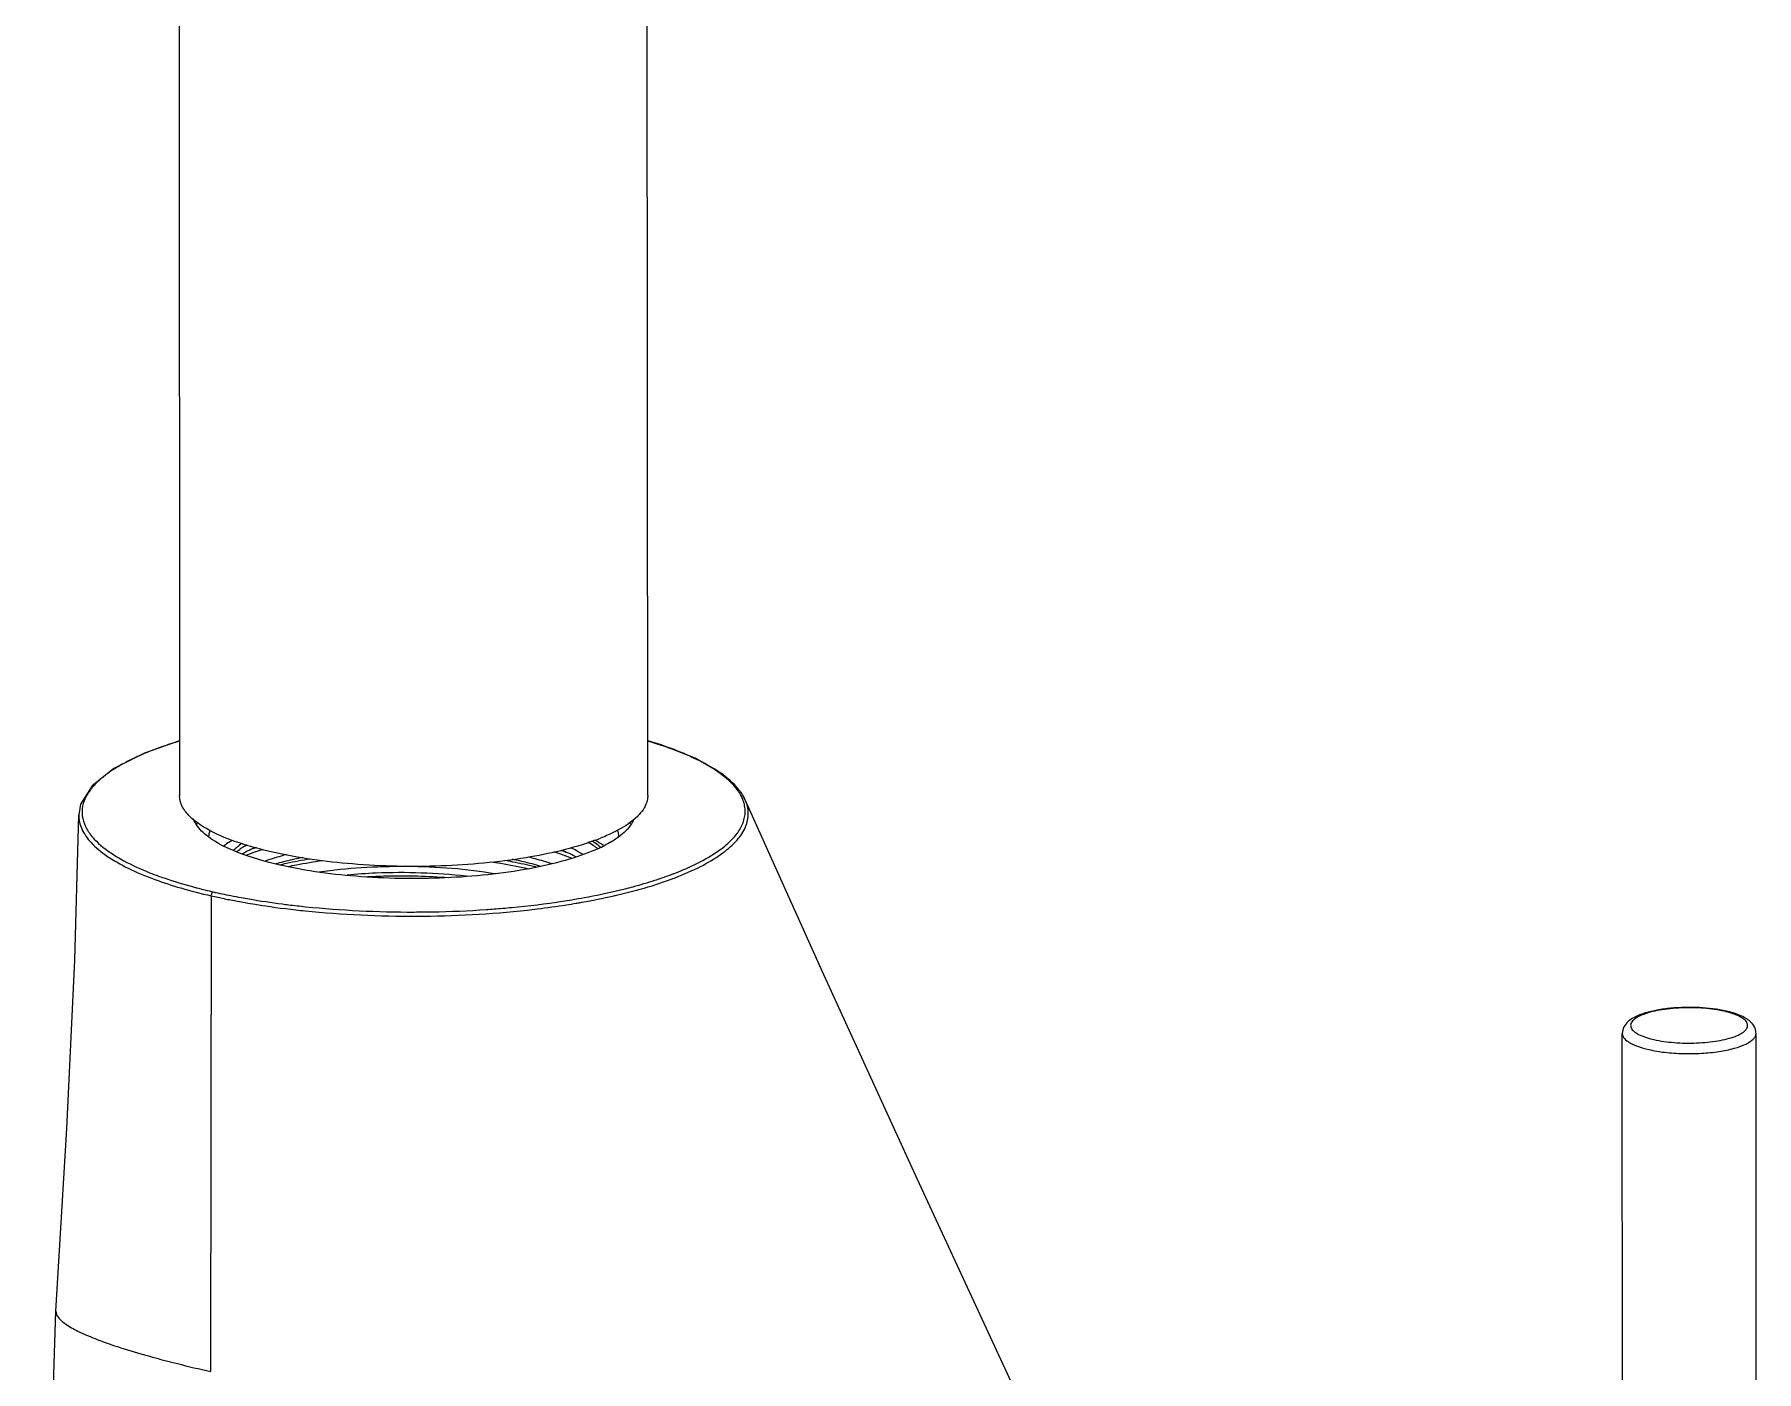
# Model space of a CAD drawing. Header units: inches. Extents: x 20229 to 21001, y -6726 to -5634.
# Drawn here: x 20398.7 to 20450.2, y -5781.7 to -5741.7 of the extents above; entities that cross this region are included whole.
import ezdxf

# ---------------------------------------------------------------- set-up
doc = ezdxf.new("R2010")
doc.units = ezdxf.units.IN
doc.header["$LTSCALE"] = 4.84
doc.header["$MEASUREMENT"] = 0
doc.layers.get('0').update_dxf_attribs({"linetype": 'CONTINUOUS', "lineweight": 13})

msp = doc.modelspace()

# ---------------------------------------------------------------- linework, layer by layer
at = {"color": 7, "linetype": 'Continuous'}
for p, q in [((20402.99, -5713.995), (20403.021, -5764.445)), ((20417.021, -5764.437), (20416.99, -5713.987)), ((20402.21, -5763.084), (20402.199, -5763.088)), ((20402.21, -5763.084), (20402.2, -5763.088)), ((20419.877, -5764.595), (20419.874, -5764.587)), ((20419.878, -5764.595), (20419.875, -5764.587)), ((20400.003, -5765.013), (20400.003, -5765.015)), ((20404.726, -5766.109), (20404.826, -5766.037)), ((20414.552, -5766.126), (20414.559, -5766.129)), ((20414.552, -5766.126), (20414.559, -5766.129)), ((20403.967, -5767.434), (20403.946, -5781.651)), ((20404.354, -5767.518), (20404.365, -5767.52)), ((20404.354, -5767.518), (20404.365, -5767.52)), ((20416.007, -5767.433), (20416.031, -5767.427)), ((20446.179, -5798.376), (20446.163, -5771.546)), ((20450.179, -5798.305), (20450.163, -5771.544)), ((20399.32, -5779.846), (20399.319, -5779.85))]:
    msp.add_line(p, q, dxfattribs=at)
for points in [[(20403.02, -5762.805), (20401.974, -5763.166), (20401.05, -5763.632), (20400.401, -5764.146), (20400.059, -5764.693), (20400.003, -5765.013)], [(20419.933, -5764.562), (20419.812, -5764.35), (20419.275, -5763.812), (20418.434, -5763.318), (20417.394, -5762.906), (20417.02, -5762.803)], [(20428.208, -5782.643), (20425.09, -5775.913), (20422.242, -5769.701), (20419.933, -5764.562)], [(20399.32, -5779.846), (20399.647, -5774.384), (20399.885, -5769.354), (20400.002, -5765.015)], [(20398.678, -5835.185), (20398.702, -5815.195), (20398.732, -5803.508), (20398.912, -5792.797), (20399.319, -5779.85)]]:
    msp.add_lwpolyline(points, dxfattribs=at)
for centre, radius, start, end in [((20406.784, -5775.265), 13.014, 107.0342, 107.1802), ((20406.84, -5775.446), 13.203, 106.822, 107.034), ((20413.225, -5775.379), 13.141, 72.4426, 73.2172), ((20413.639, -5774.122), 11.818, 70.4169, 72.5169), ((20414.295, -5772.26), 9.844, 69.9644, 70.3806), ((20414.35, -5772.109), 9.684, 69.4154, 69.9649), ((20414.736, -5771.113), 8.615, 66.405, 69.4898), ((20402.67, -5766.286), 3.088, 127.7613, 129.1877), ((20402.958, -5766.664), 3.563, 124.0551, 127.7065), ((20403.323, -5767.199), 4.211, 122.0059, 124.0958), ((20416.251, -5767.951), 5.106, 59.194, 61.416), ((20416.543, -5767.459), 4.535, 57.5582, 59.1814), ((20401.724, -5765.303), 1.721, 139.899, 142.9187), ((20418.846, -5764.964), 1.096, 20.1354, 26.8853), ((20401.015, -5764.933), 0.913, 179.3231, 185.3073), ((20419.01, -5764.916), 0.924, 4.9094, 10.8093), ((20418.837, -5765.061), 1.204, 24.4771, 25.2992), ((20404.383, -5765.859), 1.029, 142.9016, 147.2655), ((20415.673, -5765.845), 1.014, 32.9915, 36.0247), ((20418.469, -5764.655), 1.527, 323.4124, 326.8758), ((20404.456, -5765.684), 0.56, 178.2895, 180.015), ((20405.99, -5767.793), 2.107, 120.6125, 123.5676), ((20406.239, -5768.214), 2.596, 117.5541, 120.6015), ((20407.14, -5771.204), 5.523, 109.2932, 110.384), ((20413.154, -5769.183), 3.551, 60.6619, 63.8273), ((20413.613, -5768.692), 3.287, 59.5656, 60.4786), ((20413.828, -5768.332), 2.868, 55.744, 59.6314), ((20413.939, -5768.221), 2.804, 57.7162, 59.8456), ((20413.11, -5759.471), 6.722, 290.2141, 291.7595), ((20413.931, -5768.405), 3.038, 59.1272, 60.253), ((20414.078, -5767.961), 2.42, 53.449, 55.695), ((20414.039, -5768.224), 2.827, 57.9397, 59.1277), ((20413.687, -5761.944), 4.479, 294.4641, 297.167), ((20415.586, -5765.677), 0.56, 0.0157, 2.223), ((20406.154, -5768.18), 2.356, 121.4967, 122.0176), ((20406.183, -5768.228), 2.412, 121.212, 121.4976), ((20407.347, -5771.87), 6.108, 109.8919, 110.1537), ((20407.537, -5772.403), 6.674, 107.7299, 109.865), ((20407.85, -5772.77), 6.765, 107.1813, 109.5491), ((20408.012, -5773.287), 7.308, 106.7339, 107.1953), ((20407.729, -5772.761), 6.542, 106.0657, 106.2553), ((20408.225, -5774.015), 8.067, 104.4304, 106.6943), ((20407.808, -5773.037), 6.829, 105.3495, 106.0617), ((20410.94, -5776.234), 10.098, 75.7946, 78.392), ((20412.128, -5772.523), 6.841, 69.2457, 70.4239), ((20412.462, -5770.758), 5.093, 65.6404, 66.9582), ((20412.303, -5772.295), 6.461, 69.5545, 69.8618), ((20412.482, -5771.82), 5.954, 67.7586, 69.5741), ((20413.414, -5768.717), 3.017, 58.608, 60.6239), ((20413.59, -5768.428), 2.679, 56.2705, 58.6137), ((20405.421, -5758.419), 8.953, 247.682, 248.8288), ((20410.741, -5778.086), 11.885, 75.6323, 75.8609), ((20407.553, -5751.771), 15.938, 255.0288, 255.3656), ((20407.812, -5750.76), 16.982, 255.3825, 257.1241), ((20408.226, -5748.672), 19.239, 257.2101, 258.3888), ((20408.368, -5748.183), 19.619, 257.2181, 258.7891), ((20408.199, -5748.9), 19.01, 258.366, 258.9406), ((20408.439, -5747.657), 20.277, 258.9493, 259.5285), ((20408.44, -5747.828), 19.98, 258.7842, 259.6792), ((20410.92, -5744.364), 23.5, 278.697, 279.3828), ((20412.021, -5749.942), 17.939, 282.9149, 283.1075), ((20412.206, -5750.787), 16.948, 283.4903, 284.1477), ((20409.023, -5744.536), 23.452, 259.5108, 260.0732), ((20409.488, -5741.445), 26.451, 262.6307, 263.0296), ((20409.626, -5740.071), 27.958, 263.578, 264.1539), ((20409.987, -5735.334), 32.584, 267.1924, 270.0772), ((20409.992, -5735.132), 32.785, 270.0679, 271.0287), ((20410.014, -5736.114), 31.804, 271.0221, 273.9329), ((20410.094, -5737.451), 30.464, 273.9539, 274.384), ((20410.968, -5744.555), 23.429, 278.8837, 279.6089), ((20411.105, -5745.371), 22.601, 279.6117, 279.8636), ((20448.546, -5773.84), 3.031, 76.107, 77.1588)]:
    msp.add_arc(centre, radius, start, end, dxfattribs=at)
for points, knots in [([(20402.94, -5762.832), (20402.876, -5762.851), (20402.631, -5762.929), (20402.388, -5763.015), (20402.211, -5763.084)], [0, 0, 0, 0, 0.25967, 1, 1, 1, 1]), ([(20419.925, -5764.547), (20419.838, -5764.361), (20419.532, -5763.989), (20418.873, -5763.533), (20418.012, -5763.13), (20417.362, -5762.911), (20417.02, -5762.81)], [0, 0, 0, 0, 0.178284, 0.406343, 0.690641, 1, 1, 1, 1]), ([(20401.76, -5763.273), (20401.723, -5763.29), (20401.579, -5763.357), (20401.438, -5763.429), (20401.335, -5763.486)], [0, 0, 0, 0, 0.259238, 1, 1, 1, 1]), ([(20402.199, -5763.088), (20402.161, -5763.103), (20402.014, -5763.161), (20401.868, -5763.224), (20401.76, -5763.273)], [0, 0, 0, 0, 0.257605, 1, 1, 1, 1]), ([(20418.694, -5763.467), (20418.655, -5763.445), (20418.488, -5763.357), (20418.316, -5763.276), (20418.184, -5763.218)], [0, 0, 0, 0, 0.238892, 1, 1, 1, 1]), ([(20400.718, -5763.893), (20400.689, -5763.917), (20400.578, -5764.011), (20400.476, -5764.113), (20400.407, -5764.195)], [0, 0, 0, 0, 0.265183, 1, 1, 1, 1]), ([(20401.335, -5763.486), (20401.313, -5763.497), (20401.231, -5763.543), (20401.15, -5763.591), (20401.091, -5763.628)], [0, 0, 0, 0, 0.256505, 1, 1, 1, 1]), ([(20419.632, -5764.183), (20419.591, -5764.134), (20419.396, -5763.924), (20419.163, -5763.752), (20418.976, -5763.632)], [0, 0, 0, 0, 0.223434, 1, 1, 1, 1]), ([(20400.35, -5764.266), (20400.275, -5764.365), (20400.153, -5764.572), (20400.104, -5764.81), (20400.102, -5764.922)], [0, 0, 0, 0, 0.526591, 1, 1, 1, 1]), ([(20403.292, -5765.028), (20403.211, -5764.943), (20403.076, -5764.766), (20403.021, -5764.546), (20403.021, -5764.445)], [0, 0, 0, 0, 0.538817, 1, 1, 1, 1]), ([(20417.02, -5764.437), (20417.02, -5764.485), (20416.996, -5764.696), (20416.875, -5764.884), (20416.765, -5765.004)], [0, 0, 0, 0, 0.228623, 1, 1, 1, 1]), ([(20416.765, -5765.004), (20416.724, -5765.048), (20416.521, -5765.242), (20416.28, -5765.391), (20416.087, -5765.493)], [0, 0, 0, 0, 0.21737, 1, 1, 1, 1]), ([(20416.09, -5767.414), (20416.721, -5767.267), (20417.608, -5767.013), (20418.655, -5766.545), (20419.245, -5766.188), (20419.683, -5765.808), (20419.962, -5765.404), (20420.06, -5764.971), (20419.992, -5764.695), (20419.936, -5764.57)], [0, 0, 0, 0, 0.367247, 0.519218, 0.648634, 0.756198, 0.845052, 0.922455, 1, 1, 1, 1]), ([(20419.748, -5765.49), (20419.813, -5765.39), (20419.915, -5765.18), (20419.939, -5764.946), (20419.93, -5764.837)], [0, 0, 0, 0, 0.520732, 1, 1, 1, 1]), ([(20400.003, -5765.015), (20400.001, -5765.157), (20400.074, -5765.467), (20400.381, -5765.884), (20400.862, -5766.275), (20401.509, -5766.639), (20402.26, -5766.95), (20403.094, -5767.219), (20403.662, -5767.364), (20403.967, -5767.434)], [0, 0, 0, 0, 0.086862, 0.187937, 0.312264, 0.463773, 0.641034, 0.808438, 1, 1, 1, 1]), ([(20400.106, -5765.017), (20400.109, -5765.053), (20400.132, -5765.199), (20400.188, -5765.34), (20400.244, -5765.438)], [0, 0, 0, 0, 0.240211, 1, 1, 1, 1]), ([(20403.956, -5765.5), (20403.888, -5765.464), (20403.651, -5765.332), (20403.427, -5765.17), (20403.292, -5765.028)], [0, 0, 0, 0, 0.282915, 1, 1, 1, 1]), ([(20403.882, -5765.674), (20403.827, -5765.632), (20403.645, -5765.484), (20403.488, -5765.29), (20403.433, -5765.132)], [0, 0, 0, 0, 0.291321, 1, 1, 1, 1]), ([(20405.796, -5766.129), (20405.45, -5766.05), (20404.822, -5765.88), (20404.217, -5765.637), (20403.956, -5765.5)], [0, 0, 0, 0, 0.546039, 1, 1, 1, 1]), ([(20416.087, -5765.493), (20416.05, -5765.512), (20415.891, -5765.592), (20415.728, -5765.664), (20415.602, -5765.714)], [0, 0, 0, 0, 0.236879, 1, 1, 1, 1]), ([(20416.602, -5765.145), (20416.584, -5765.191), (20416.479, -5765.397), (20416.305, -5765.558), (20416.161, -5765.666)], [0, 0, 0, 0, 0.216452, 1, 1, 1, 1]), ([(20400.334, -5765.576), (20400.375, -5765.632), (20400.578, -5765.874), (20400.833, -5766.069), (20401.04, -5766.202)], [0, 0, 0, 0, 0.220192, 1, 1, 1, 1]), ([(20406.022, -5766.515), (20405.595, -5766.418), (20404.854, -5766.208), (20404.149, -5765.872), (20403.882, -5765.674)], [0, 0, 0, 0, 0.568747, 1, 1, 1, 1]), ([(20404.592, -5765.781), (20404.569, -5765.794), (20404.48, -5765.847), (20404.395, -5765.905), (20404.334, -5765.951)], [0, 0, 0, 0, 0.263141, 1, 1, 1, 1]), ([(20405.232, -5766.008), (20405.205, -5766.02), (20405.103, -5766.069), (20405.004, -5766.122), (20404.933, -5766.165)], [0, 0, 0, 0, 0.263769, 1, 1, 1, 1]), ([(20415.432, -5765.779), (20414.771, -5766.023), (20413.244, -5766.368), (20410.81, -5766.59), (20408.264, -5766.537), (20406.581, -5766.308), (20405.796, -5766.129)], [0, 0, 0, 0, 0.217143, 0.478927, 0.751786, 1, 1, 1, 1]), ([(20415.542, -5766.021), (20415.265, -5766.147), (20414.635, -5766.37), (20413.17, -5766.717), (20411.079, -5766.943), (20408.524, -5766.919), (20406.819, -5766.697), (20406.022, -5766.515)], [0, 0, 0, 0, 0.094645, 0.206735, 0.467815, 0.746031, 1, 1, 1, 1]), ([(20415.437, -5765.851), (20415.452, -5765.861), (20415.51, -5765.9), (20415.566, -5765.943), (20415.606, -5765.975)], [0, 0, 0, 0, 0.259025, 1, 1, 1, 1]), ([(20415.609, -5765.982), (20415.596, -5765.971), (20415.54, -5765.925), (20415.482, -5765.882), (20415.437, -5765.851)], [0, 0, 0, 0, 0.240042, 1, 1, 1, 1]), ([(20415.701, -5765.938), (20415.688, -5765.928), (20415.636, -5765.89), (20415.582, -5765.854), (20415.54, -5765.828)], [0, 0, 0, 0, 0.241536, 1, 1, 1, 1]), ([(20415.982, -5765.788), (20415.962, -5765.8), (20415.88, -5765.849), (20415.796, -5765.896), (20415.732, -5765.929)], [0, 0, 0, 0, 0.240374, 1, 1, 1, 1]), ([(20416.161, -5765.666), (20416.147, -5765.676), (20416.089, -5765.719), (20416.028, -5765.759), (20415.982, -5765.788)], [0, 0, 0, 0, 0.241317, 1, 1, 1, 1]), ([(20419.148, -5766.081), (20419.204, -5766.041), (20419.404, -5765.889), (20419.587, -5765.712), (20419.695, -5765.566)], [0, 0, 0, 0, 0.276093, 1, 1, 1, 1]), ([(20401.04, -5766.202), (20401.11, -5766.247), (20401.425, -5766.437), (20401.759, -5766.593), (20402.021, -5766.701)], [0, 0, 0, 0, 0.227667, 1, 1, 1, 1]), ([(20405.243, -5766.136), (20405.223, -5766.143), (20405.145, -5766.172), (20405.067, -5766.203), (20405.01, -5766.227)], [0, 0, 0, 0, 0.257176, 1, 1, 1, 1]), ([(20406.705, -5766.29), (20406.643, -5766.302), (20406.407, -5766.349), (20406.172, -5766.404), (20406, -5766.451)], [0, 0, 0, 0, 0.26166, 1, 1, 1, 1]), ([(20406.001, -5766.508), (20406.073, -5766.491), (20406.377, -5766.42), (20406.684, -5766.363), (20406.919, -5766.325)], [0, 0, 0, 0, 0.237969, 1, 1, 1, 1]), ([(20406.267, -5766.557), (20406.348, -5766.54), (20406.688, -5766.469), (20407.032, -5766.413), (20407.294, -5766.379)], [0, 0, 0, 0, 0.238769, 1, 1, 1, 1]), ([(20407.196, -5766.72), (20407.612, -5766.656), (20408.481, -5766.571), (20409.807, -5766.536), (20411.147, -5766.585), (20412.031, -5766.697), (20412.46, -5766.769)], [0, 0, 0, 0, 0.239192, 0.494751, 0.752924, 1, 1, 1, 1]), ([(20412.331, -5766.417), (20412.427, -5766.431), (20412.8, -5766.489), (20413.169, -5766.562), (20413.441, -5766.625)], [0, 0, 0, 0, 0.259136, 1, 1, 1, 1]), ([(20412.742, -5766.371), (20412.821, -5766.384), (20413.123, -5766.439), (20413.423, -5766.505), (20413.644, -5766.56)], [0, 0, 0, 0, 0.258929, 1, 1, 1, 1]), ([(20413.796, -5766.548), (20413.765, -5766.539), (20413.64, -5766.502), (20413.513, -5766.469), (20413.418, -5766.444)], [0, 0, 0, 0, 0.244391, 1, 1, 1, 1]), ([(20413.466, -5766.269), (20413.525, -5766.285), (20413.753, -5766.346), (20413.979, -5766.415), (20414.143, -5766.472)], [0, 0, 0, 0, 0.261357, 1, 1, 1, 1]), ([(20414.528, -5766.228), (20414.502, -5766.219), (20414.397, -5766.181), (20414.291, -5766.146), (20414.21, -5766.12)], [0, 0, 0, 0, 0.243833, 1, 1, 1, 1]), ([(20414.863, -5766.268), (20414.839, -5766.255), (20414.741, -5766.202), (20414.64, -5766.153), (20414.563, -5766.118)], [0, 0, 0, 0, 0.239881, 1, 1, 1, 1]), ([(20418.009, -5766.687), (20418.092, -5766.652), (20418.399, -5766.52), (20418.698, -5766.367), (20418.906, -5766.24)], [0, 0, 0, 0, 0.269627, 1, 1, 1, 1]), ([(20418.906, -5766.24), (20418.927, -5766.227), (20419.009, -5766.176), (20419.089, -5766.122), (20419.148, -5766.081)], [0, 0, 0, 0, 0.257584, 1, 1, 1, 1]), ([(20402.187, -5766.767), (20402.308, -5766.814), (20402.72, -5766.963), (20403.139, -5767.089), (20403.436, -5767.168)], [0, 0, 0, 0, 0.297317, 1, 1, 1, 1]), ([(20411.588, -5766.847), (20410.695, -5766.753), (20409.502, -5766.705), (20408.316, -5766.789), (20408.027, -5766.817)], [0, 0, 0, 0, 0.755345, 1, 1, 1, 1]), ([(20408.575, -5766.863), (20408.781, -5766.851), (20409.613, -5766.817), (20410.448, -5766.841), (20411.073, -5766.887)], [0, 0, 0, 0, 0.247385, 1, 1, 1, 1]), ([(20416.348, -5767.221), (20416.425, -5767.201), (20416.722, -5767.124), (20417.017, -5767.038), (20417.234, -5766.968)], [0, 0, 0, 0, 0.258947, 1, 1, 1, 1]), ([(20417.234, -5766.968), (20417.302, -5766.946), (20417.563, -5766.86), (20417.821, -5766.764), (20418.009, -5766.687)], [0, 0, 0, 0, 0.261032, 1, 1, 1, 1]), ([(20403.967, -5767.434), (20403.967, -5767.421), (20403.973, -5767.377), (20403.997, -5767.327), (20404.028, -5767.315)], [0, 0, 0, 0, 0.281265, 1, 1, 1, 1]), ([(20404.86, -5767.485), (20404.939, -5767.5), (20405.349, -5767.572), (20405.761, -5767.634), (20406.095, -5767.677)], [0, 0, 0, 0, 0.191751, 1, 1, 1, 1]), ([(20414.752, -5767.55), (20414.874, -5767.529), (20415.346, -5767.447), (20415.815, -5767.35), (20416.16, -5767.267)], [0, 0, 0, 0, 0.259162, 1, 1, 1, 1]), ([(20414.977, -5767.639), (20415.065, -5767.623), (20415.41, -5767.561), (20415.753, -5767.491), (20416.007, -5767.433)], [0, 0, 0, 0, 0.256602, 1, 1, 1, 1]), ([(20404.98, -5767.637), (20405.081, -5767.654), (20405.585, -5767.739), (20406.092, -5767.807), (20406.498, -5767.853)], [0, 0, 0, 0, 0.200644, 1, 1, 1, 1]), ([(20406.278, -5767.7), (20406.448, -5767.721), (20407.151, -5767.8), (20407.856, -5767.852), (20408.391, -5767.879)], [0, 0, 0, 0, 0.242661, 1, 1, 1, 1]), ([(20406.778, -5767.883), (20407.885, -5767.996), (20410.103, -5768.096), (20412.321, -5767.979), (20413.417, -5767.858)], [0, 0, 0, 0, 0.502259, 1, 1, 1, 1]), ([(20412.423, -5767.826), (20412.599, -5767.812), (20413.285, -5767.754), (20413.968, -5767.671), (20414.474, -5767.594)], [0, 0, 0, 0, 0.256761, 1, 1, 1, 1]), ([(20413.417, -5767.858), (20413.517, -5767.847), (20413.907, -5767.802), (20414.297, -5767.748), (20414.586, -5767.703)], [0, 0, 0, 0, 0.254625, 1, 1, 1, 1]), ([(20449.275, -5770.879), (20449.012, -5770.819), (20448.454, -5770.755), (20447.758, -5770.768), (20447.218, -5770.841), (20446.866, -5770.922), (20446.57, -5771.03), (20446.402, -5771.133), (20446.335, -5771.193)], [0, 0, 0, 0, 0.267681, 0.55414, 0.687865, 0.807673, 0.910788, 1, 1, 1, 1]), ([(20449.219, -5770.885), (20449.018, -5770.839), (20448.585, -5770.781), (20448.039, -5770.772), (20447.596, -5770.804), (20447.288, -5770.846), (20447.012, -5770.905), (20446.78, -5770.978), (20446.599, -5771.064), (20446.472, -5771.158), (20446.414, -5771.254), (20446.412, -5771.33), (20446.435, -5771.405), (20446.516, -5771.497), (20446.665, -5771.587), (20446.867, -5771.668), (20447.022, -5771.709), (20447.107, -5771.729)], [0, 0, 0, 0, 0.161872, 0.339602, 0.4268, 0.508815, 0.582905, 0.646786, 0.698897, 0.738915, 0.769046, 0.782574, 0.796608, 0.830151, 0.874896, 0.931828, 1, 1, 1, 1]), ([(20447.107, -5771.729), (20447.306, -5771.774), (20447.732, -5771.832), (20448.272, -5771.842), (20448.71, -5771.812), (20449.017, -5771.771), (20449.292, -5771.714), (20449.525, -5771.643), (20449.71, -5771.56), (20449.841, -5771.468), (20449.906, -5771.375), (20449.916, -5771.3), (20449.9, -5771.225), (20449.829, -5771.133), (20449.692, -5771.043), (20449.501, -5770.961), (20449.354, -5770.918), (20449.273, -5770.898)], [0, 0, 0, 0, 0.162038, 0.340064, 0.427638, 0.510266, 0.585244, 0.650295, 0.703811, 0.745305, 0.776523, 0.790167, 0.803949, 0.8361, 0.87889, 0.933733, 1, 1, 1, 1]), ([(20449.991, -5771.191), (20449.903, -5771.112), (20449.667, -5770.984), (20449.415, -5770.911), (20449.275, -5770.879)], [0, 0, 0, 0, 0.451606, 1, 1, 1, 1]), ([(20450.163, -5771.544), (20450.163, -5771.476), (20450.127, -5771.34), (20450.039, -5771.235), (20449.991, -5771.191)], [0, 0, 0, 0, 0.509759, 1, 1, 1, 1]), ([(20446.335, -5771.193), (20446.287, -5771.237), (20446.199, -5771.343), (20446.163, -5771.478), (20446.163, -5771.546)], [0, 0, 0, 0, 0.490239, 1, 1, 1, 1]), ([(20446.163, -5771.546), (20446.163, -5771.66), (20446.313, -5771.789), (20446.491, -5771.879), (20446.685, -5771.958), (20446.844, -5772.002), (20446.956, -5772.027)], [0, 0, 0, 0, 0.353393, 0.487577, 0.640816, 1, 1, 1, 1]), ([(20446.956, -5772.027), (20447.115, -5772.064), (20447.455, -5772.118), (20447.981, -5772.154), (20448.521, -5772.147), (20449.035, -5772.096), (20449.426, -5772.019), (20449.695, -5771.936), (20449.857, -5771.869), (20449.988, -5771.796), (20450.085, -5771.718), (20450.148, -5771.635), (20450.163, -5771.573), (20450.163, -5771.544)], [0, 0, 0, 0, 0.143643, 0.30192, 0.464006, 0.618652, 0.755378, 0.814297, 0.865824, 0.909537, 0.945549, 0.974864, 1, 1, 1, 1]), ([(20399.319, -5779.85), (20399.317, -5779.914), (20399.37, -5780.02), (20399.484, -5780.135), (20399.675, -5780.283), (20400.014, -5780.468), (20400.536, -5780.691), (20401.201, -5780.926), (20402.347, -5781.271), (20403.282, -5781.5), (20403.946, -5781.651)], [0, 0, 0, 0, 0.037804, 0.063909, 0.096073, 0.180155, 0.291868, 0.431264, 0.597387, 1, 1, 1, 1])]:
    msp.add_open_spline(points, degree=3, knots=knots, dxfattribs=at)
for points in [[(20419.737, -5764.321), (20419.705, -5764.273), (20419.67, -5764.227), (20419.633, -5764.183)], [(20419.824, -5764.469), (20419.798, -5764.418), (20419.769, -5764.369), (20419.737, -5764.321)], [(20419.917, -5764.743), (20419.909, -5764.693), (20419.895, -5764.643), (20419.878, -5764.595)], [(20400.244, -5765.438), (20400.271, -5765.485), (20400.302, -5765.531), (20400.334, -5765.576)], [(20403.897, -5765.667), (20403.898, -5765.602), (20403.912, -5765.537), (20403.935, -5765.476)], [(20416.106, -5765.465), (20416.129, -5765.525), (20416.143, -5765.59), (20416.146, -5765.655)], [(20404.746, -5765.972), (20404.707, -5766.004), (20404.669, -5766.037), (20404.633, -5766.073)], [(20404.881, -5765.87), (20404.835, -5765.902), (20404.789, -5765.936), (20404.746, -5765.972)]]:
    msp.add_open_spline(points, degree=3, dxfattribs=at)

doc.saveas('drawing.dxf')
